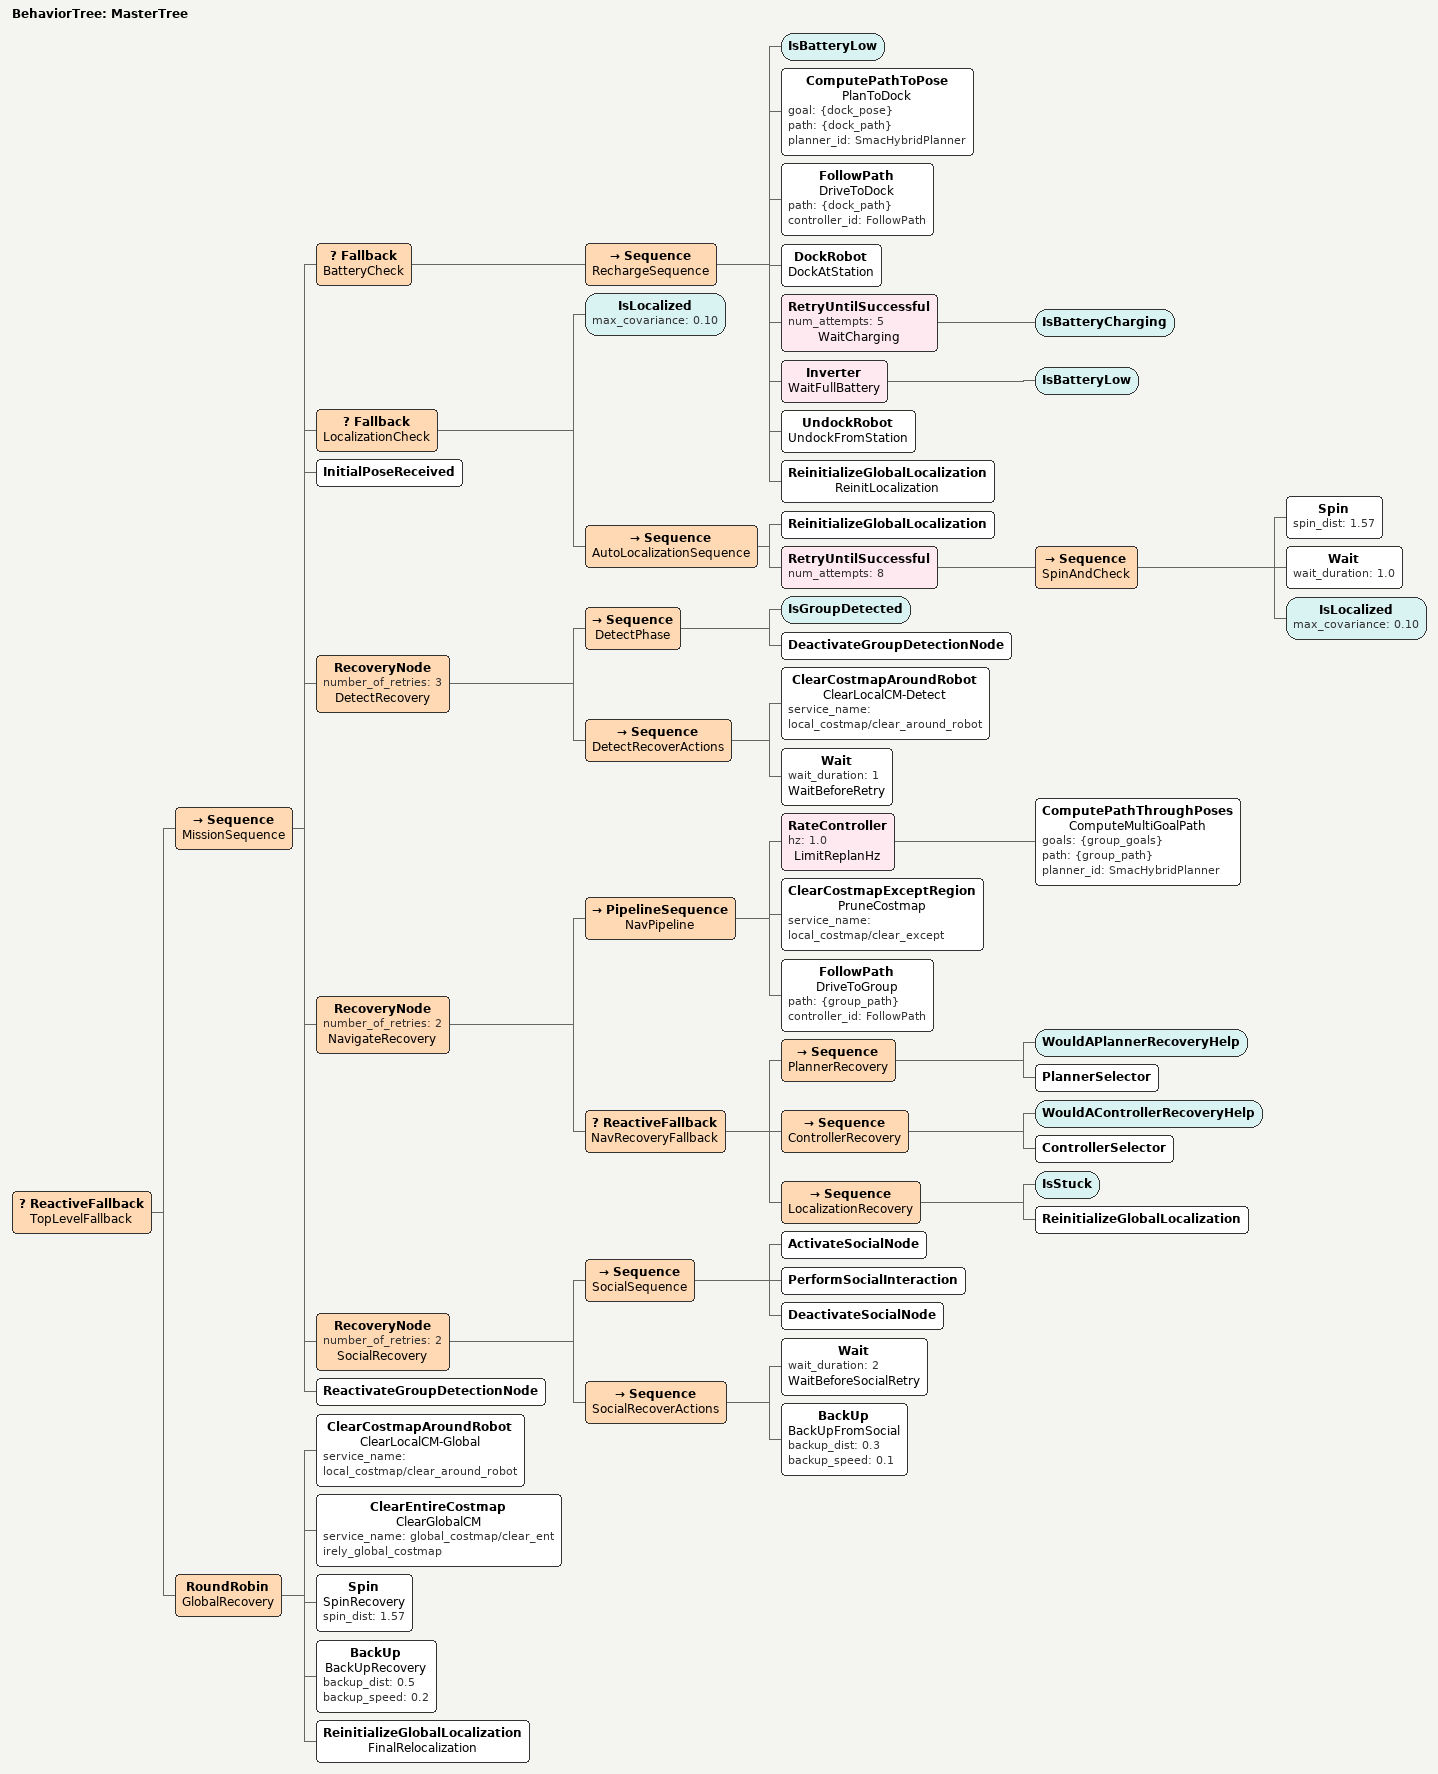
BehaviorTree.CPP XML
<root BTCPP_format="4" main_tree_to_execute="MasterTree">
  <BehaviorTree ID="MasterTree">

    <!-- Fallback global: primero intenta la misión completa, y si falla
         (cualquiera de sus fases agota sus retries) entra en GlobalRecovery -->
    <ReactiveFallback name="TopLevelFallback">

      <!-- ─────────────── Sequence principal “MissionSequence” ─────────────── -->
      <Sequence name="MissionSequence">

        <!-- 1) Gestión de batería y localización -->
        <Fallback name="BatteryCheck">
          <!-- Si la batería está baja, entra en “RechargeSequence” -->
          <Sequence name="RechargeSequence">
            <IsBatteryLow/>
            <!-- nav2_behavior_tree -->
            <ComputePathToPose name="PlanToDock" goal="{dock_pose}" path="{dock_path}" planner_id="SmacHybridPlanner"/>
            <!-- nav2_behavior_tree -->
            <FollowPath name="DriveToDock" path="{dock_path}" controller_id="FollowPath"/>
            <!-- nav2_behavior_tree -->
            <DockRobot name="DockAtStation"/>
            <!-- nav2_behavior_tree -->
            <RetryUntilSuccessful num_attempts="5" name="WaitCharging">              <!-- BehaviorTree.CPP -->
              <IsBatteryCharging/>
              <!-- nav2_behavior_tree -->
            </RetryUntilSuccessful>
            <Inverter name="WaitFullBattery">              <!-- BehaviorTree.CPP -->
              <IsBatteryLow/>
              <!-- nav2_behavior_tree -->
            </Inverter>
            <UndockRobot name="UndockFromStation"/>
            <!-- nav2_behavior_tree -->
            <ReinitializeGlobalLocalization name="ReinitLocalization"/>
            <!-- nav2_behavior_tree -->
          </Sequence>
          <!-- Si la batería NO está baja, saltamos inmediatamente -->

        </Fallback>

        <!-- Se intenta autolocalizar   -->
        <Fallback name="LocalizationCheck">
          <IsLocalized max_covariance="0.10"/>

          <Sequence name="AutoLocalizationSequence">
            <ReinitializeGlobalLocalization/>

            <RetryUntilSuccessful num_attempts="8">
              <Sequence name="SpinAndCheck">
                <Spin spin_dist="1.57"/> <Wait wait_duration="1.0"/>
                <IsLocalized max_covariance="0.10"/>
              </Sequence>
            </RetryUntilSuccessful>
          </Sequence>
        </Fallback>

        <!-- Nos aseguramos de que tenemos pose inicial -->
        <InitialPoseReceived/>
        <!-- nav2_behavior_tree -->

        <!-- 2) Detección de grupo -->
        <RecoveryNode number_of_retries="3" name="DetectRecovery">
          <!-- Fase principal: esperar a tu Condition custom “IsGroupDetected” -->
          <Sequence name="DetectPhase">
            <IsGroupDetected/>
            <!-- tu plugin custom -->
            <DeactivateGroupDetectionNode/>
            <!-- tu plugin custom -->
          </Sequence>
          <!-- En caso de fallo persistente: limpieza y espera -->
          <Sequence name="DetectRecoverActions">
            <ClearCostmapAroundRobot name="ClearLocalCM-Detect" service_name="local_costmap/clear_around_robot" />
            <!-- nav2_behavior_tree -->
            <Wait wait_duration="1" name="WaitBeforeRetry"/>
            <!-- nav2_behavior_tree -->
          </Sequence>
        </RecoveryNode>

        <!-- 3) Navegación al grupo -->
        <RecoveryNode number_of_retries="2" name="NavigateRecovery">
          <!-- PipelineSequence: plan global y luego control local -->
          <PipelineSequence name="NavPipeline">
            <RateController hz="1.0" name="LimitReplanHz">              <!-- nav2_behavior_tree -->
              <ComputePathThroughPoses name="ComputeMultiGoalPath" goals="{group_goals}" path="{group_path}" planner_id="SmacHybridPlanner"/>
              <!-- nav2_behavior_tree -->
            </RateController>
            <ClearCostmapExceptRegion name="PruneCostmap" service_name="local_costmap/clear_except" />
            <!-- nav2_behavior_tree -->
            <FollowPath name="DriveToGroup" path="{group_path}" controller_id="FollowPath"/>
            <!-- nav2_behavior_tree -->
          </PipelineSequence>
          <!-- Recovery local: intentar planner, luego controller, luego relocalizar -->
          <ReactiveFallback name="NavRecoveryFallback">
            <Sequence name="PlannerRecovery">
              <WouldAPlannerRecoveryHelp/>
              <!-- nav2_behavior_tree -->
              <PlannerSelector />
              <!-- nav2_behavior_tree -->
            </Sequence>
            <Sequence name="ControllerRecovery">
              <WouldAControllerRecoveryHelp/>
              <!-- nav2_behavior_tree -->
              <ControllerSelector/>
              <!-- nav2_behavior_tree -->
            </Sequence>
            <Sequence name="LocalizationRecovery">
              <IsStuck/>
              <!-- nav2_behavior_tree -->
              <ReinitializeGlobalLocalization/>
              <!-- nav2_behavior_tree -->
            </Sequence>
          </ReactiveFallback>
        </RecoveryNode>

        <!-- 4) Fase de interacción social -->
        <RecoveryNode number_of_retries="2" name="SocialRecovery">
          <Sequence name="SocialSequence">
            <ActivateSocialNode/>
            <!-- tu plugin custom -->
            <PerformSocialInteraction/>
            <!-- tu plugin custom -->
            <DeactivateSocialNode/>
            <!-- tu plugin custom -->
          </Sequence>
          <Sequence name="SocialRecoverActions">
            <Wait wait_duration="2" name="WaitBeforeSocialRetry"/>
            <!-- nav2_behavior_tree -->
            <BackUp name="BackUpFromSocial" backup_dist="0.3" backup_speed="0.1"/>
            <!-- nav2_behavior_tree -->
          </Sequence>
        </RecoveryNode>

        <!-- 5) Reactivar detección para el siguiente ciclo -->
        <ReactivateGroupDetectionNode/>
        <!-- tu plugin custom -->

      </Sequence>

      <!-- ─────────────── Global Recovery como última opción ─────────────── -->
      <RoundRobin name="GlobalRecovery">
        <ClearCostmapAroundRobot name="ClearLocalCM-Global" service_name="local_costmap/clear_around_robot" />
        <!-- nav2_behavior_tree -->
        <ClearEntireCostmap name="ClearGlobalCM" service_name="global_costmap/clear_entirely_global_costmap"/>
        <!-- nav2_behavior_tree -->
        <Spin name="SpinRecovery" spin_dist="1.57"/>
        <!-- nav2_behavior_tree -->
        <BackUp name="BackUpRecovery" backup_dist="0.5" backup_speed="0.2"/>
        <!-- nav2_behavior_tree -->
        <ReinitializeGlobalLocalization name="FinalRelocalization"/>
        <!-- nav2_behavior_tree -->
      </RoundRobin>

    </ReactiveFallback>
  </BehaviorTree>
</root>
